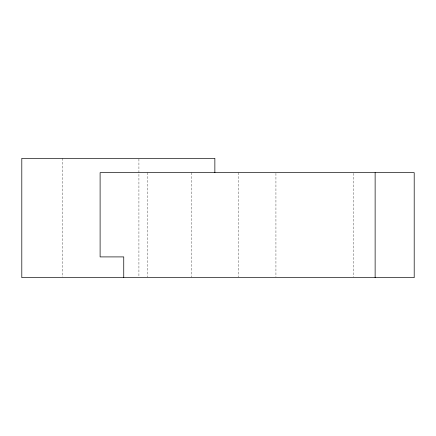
<?xml version="1.0" encoding="UTF-8"?>
<svg xmlns="http://www.w3.org/2000/svg" width="436" height="436" viewBox="0 0 436 436"><rect width="100%" height="100%" fill="white"/><g stroke="black" fill="none" stroke-linecap="round" stroke-linejoin="round"><path stroke-width="0.33" stroke-dasharray="2.18 1.64" d="M353.204 173.332L353.204 276.991M275.934 173.332L275.934 276.991M238.427 172.651L238.427 276.991M191.295 172.651L191.295 276.991M147.39 172.651L147.39 276.991M138.921 159.009L138.921 276.991M62.435 158.333L62.435 276.991"/><path stroke-width="0.65" d="M375.129 172.651L375.129 277.667M214.861 172.651L214.861 158.333L21.8 158.333L21.8 277.667L414.2 277.667L414.2 172.651L100.106 172.651L100.106 256.908L123.748 256.908L123.748 277.667"/></g></svg>
